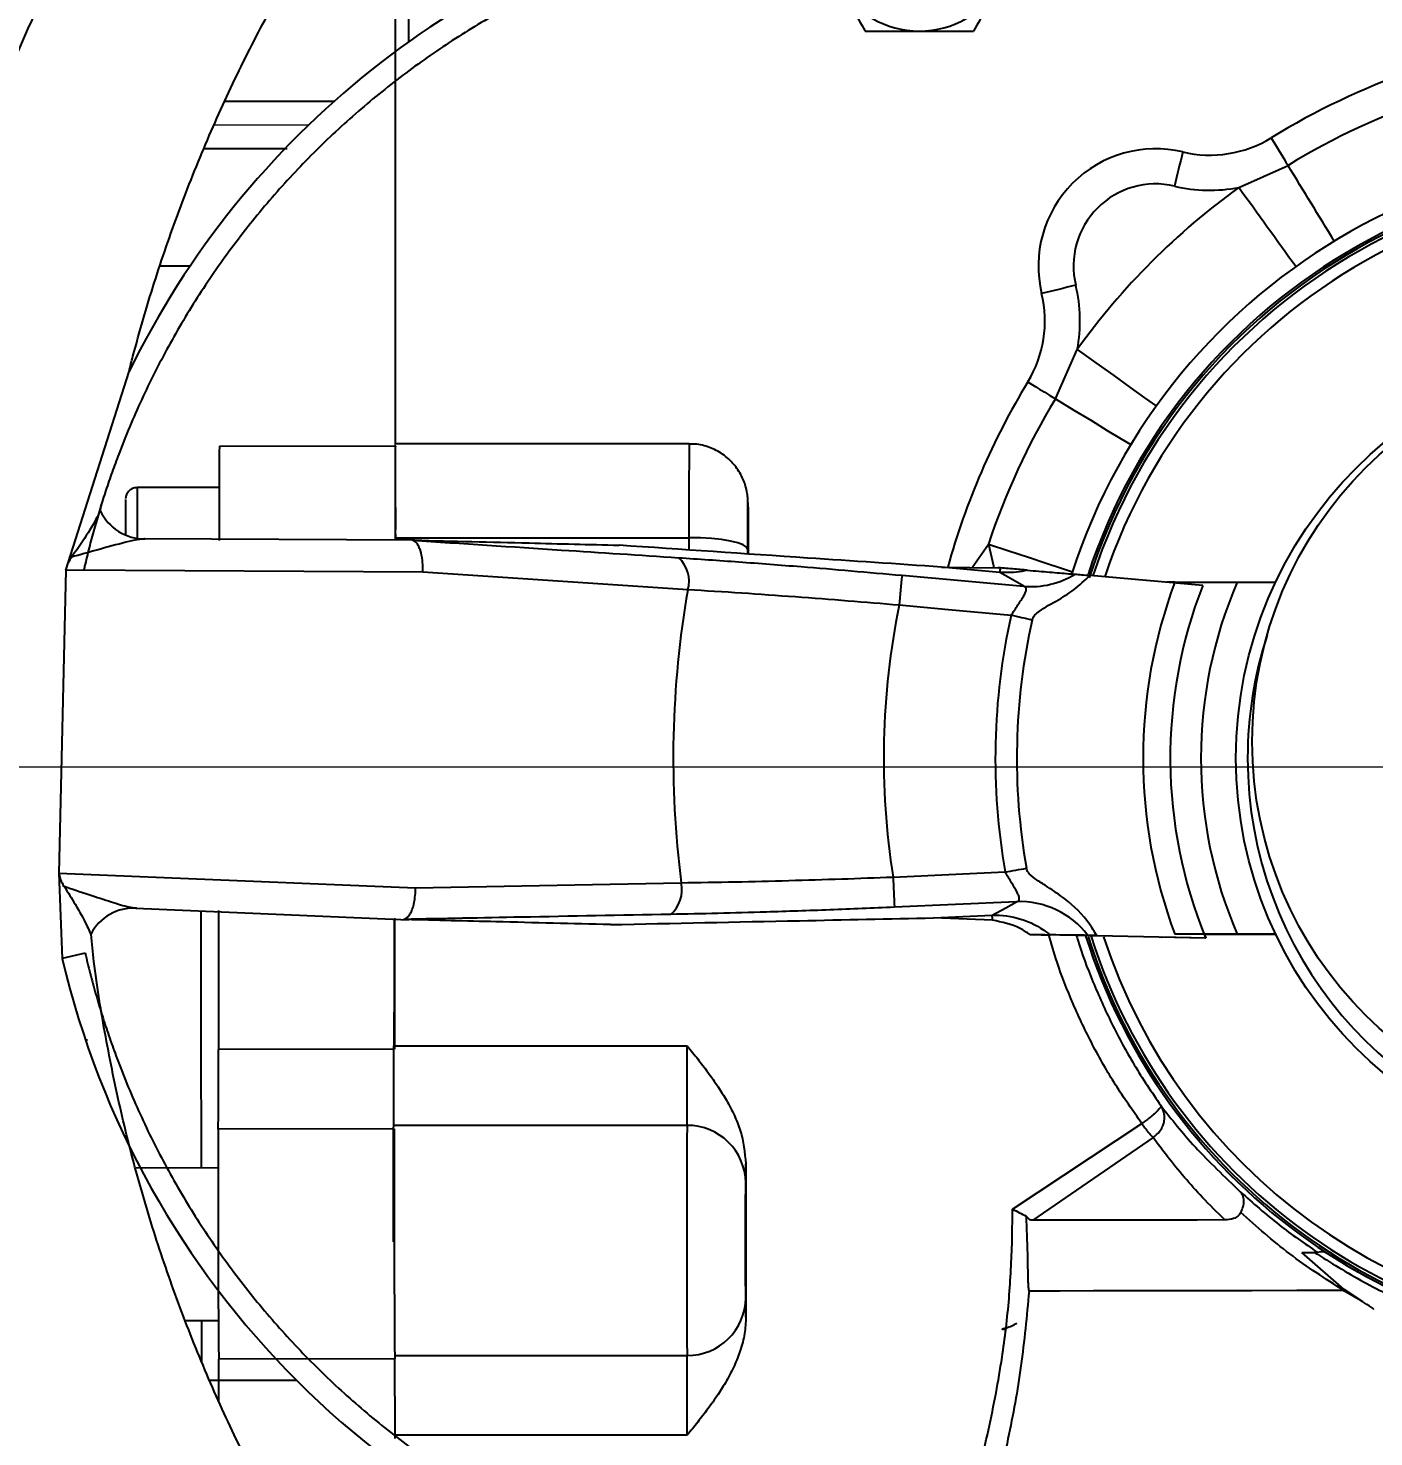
# Model space of a CAD drawing. Header units: millimetres. Extents: x 2104 to 4053, y 855 to 2233.
# Drawn here: x 2808.3 to 2923, y 1172.6 to 1292.7 of the extents above; entities that cross this region are included whole.
import ezdxf

# ---------------------------------------------------------------- set-up
doc = ezdxf.new("R2010")
doc.units = ezdxf.units.MM
doc.layers.add('标注', color=3, linetype='Continuous', lineweight=13)
doc.styles.add('SLDTEXTSTYLE1', font='txt.shx', dxfattribs={"width": 0.7, "bigfont": 'gbcbig.shx'})
doc.styles.get("Standard").update_dxf_attribs({"font": 'arial.ttf'})
doc.dimstyles.new('AM_ISO', dxfattribs={"dimtxt": 3.5, "dimasz": 3.5, "dimexe": 1, "dimexo": 1, "dimgap": 1.5, "dimtad": 1, "dimdsep": 46, "dimtxsty": 'Standard', "dimcen": 0, "dimclrd": 256, "dimclre": 256, "dimclrt": 2, "dimadec": 0, "dimazin": 2, "dimtp": 0.1, "dimtm": 0.1, "dimtfac": 0.71, "dimtdec": 3, "dimtmove": 0, "dimatfit": 3, "dimfxl": 0, "dimlwd": -1, "dimlwe": -1, "dimarcsym": 0})
doc.dimstyles.new('SLDDIMSTYLE12$0', dxfattribs={"dimtxt": 12, "dimasz": 10, "dimexe": 0, "dimexo": 0.0625, "dimgap": 0.875, "dimtad": 1, "dimdec": 1, "dimlfac": 1.8, "dimrnd": 1e-09, "dimzin": 12, "dimdsep": 46, "dimtxsty": 'SLDTEXTSTYLE1', "dimcen": 0.09, "dimdle": 8.16, "dimclrd": 3, "dimclre": 3, "dimadec": 0, "dimazin": 3, "dimtfac": 1, "dimtdec": 1, "dimtofl": 0, "dimtmove": 0, "dimatfit": 3, "dimfxl": 0, "dimfrac": 2, "dimtolj": 1, "dimlwd": 5, "dimlwe": 5, "dimarcsym": 0})

# ---------------------------------------------------------------- blocks, each defined once
blk = doc.blocks.new('*D70')
at = {"layer": 'Defpoints', "color": 0, "transparency": 16777216}
for p in [(2839.57, 1392.32), (2839.57, 1256.61), (2945.6, 1231.9)]:
    blk.add_point(p, dxfattribs=at)
at = {"layer": '标注', "color": 3, "linetype": 'Continuous', "lineweight": 5, "transparency": 16777216}
for p, q in [((2839.57, 1256.67), (2839.57, 1392.32)), ((2935.6, 1392.32), (2849.57, 1392.32))]:
    blk.add_line(p, q, dxfattribs=at)
at = {"layer": '标注', "color": 3, "lineweight": 5, "transparency": 16777216}
blk.add_line((2945.6, 1231.96), (2945.6, 1392.32), dxfattribs=at)
at = {"layer": '标注', "color": 3, "transparency": 16777216}
for points in [[(2849.57, 1393.98), (2849.57, 1390.65), (2839.57, 1392.32)], [(2935.6, 1393.98), (2935.6, 1390.65), (2945.6, 1392.32)]]:
    blk.add_solid(points, dxfattribs=at)
at = {"layer": '标注', "color": 0, "transparency": 16777216, "insert": (2892.58, 1398.19), "char_height": 10, "attachment_point": 5, "style": 'SLDTEXTSTYLE1'}
blk.add_mtext('\\A1;106', dxfattribs=at)
blk = doc.blocks.new('*D71')
at = {"layer": 'Defpoints', "color": 0, "transparency": 16777216}
for p in [(2701.64, 1361.13), (2839.62, 1257.27), (2701.64, 1211.25)]:
    blk.add_point(p, dxfattribs=at)
at = {"layer": '标注', "color": 3, "linetype": 'Continuous', "lineweight": 5, "transparency": 16777216}
for p, q in [((2701.64, 1211.31), (2701.64, 1361.13)), ((2829.62, 1361.13), (2711.64, 1361.13))]:
    blk.add_line(p, q, dxfattribs=at)
at = {"layer": '标注', "color": 3, "lineweight": 5, "transparency": 16777216}
blk.add_line((2839.62, 1257.33), (2839.62, 1361.13), dxfattribs=at)
at = {"layer": '标注', "color": 3, "transparency": 16777216}
for points in [[(2711.64, 1362.8), (2711.64, 1359.47), (2701.64, 1361.13)], [(2829.62, 1362.8), (2829.62, 1359.47), (2839.62, 1361.13)]]:
    blk.add_solid(points, dxfattribs=at)
at = {"layer": '标注', "color": 0, "transparency": 16777216, "insert": (2770.63, 1367.01), "char_height": 10, "attachment_point": 5, "style": 'SLDTEXTSTYLE1'}
blk.add_mtext('\\A1;138', dxfattribs=at)
blk = doc.blocks.new('*D54')
at = {"layer": 'Defpoints', "color": 0, "transparency": 16777216}
for p in [(2945.26, 1229.7), (2795.99, 990.36), (2946.01, 990.36)]:
    blk.add_point(p, dxfattribs=at)
at = {"layer": '标注', "linetype": 'ByBlock', "transparency": 16777216}
for p, q in [((2944.26, 1229.7), (2794.99, 1229.7)), ((2795.99, 1226.2), (2795.99, 993.86)), ((2945.01, 990.36), (2794.99, 990.36))]:
    blk.add_line(p, q, dxfattribs=at)
at = {"layer": '标注', "transparency": 16777216}
for points in [[(2795.41, 1226.2), (2796.58, 1226.2), (2795.99, 1229.7)], [(2795.41, 993.86), (2796.58, 993.86), (2795.99, 990.36)]]:
    blk.add_solid(points, dxfattribs=at)
at = {"layer": '标注', "color": 2, "transparency": 16777216, "insert": (2785.35, 1096.81), "char_height": 8, "attachment_point": 5, "rotation": 90}
blk.add_mtext('\\A1;{\\fSimSun|b0|i0|c134|p2;\\H2.28571x;245}', dxfattribs=at)

msp = doc.modelspace()

# ---------------------------------------------------------------- linework, layer by layer
at = {"color": 7, "linetype": 'Continuous', "lineweight": 25}
for p, q in [((2840.734, 1291.539), (2840.734, 1296.945)), ((2884.236, 1292.445), (2884.497, 1292.449)), ((2884.236, 1292.445), (2884.641, 1292.445)), ((2834.346, 1286.445), (2825.018, 1286.445)), ((2911.45, 1279.119), (2915.654, 1280.995)), ((2819.507, 1272.445), (2822.099, 1272.445)), ((2895.833, 1261.106), (2897.694, 1265.316)), ((2839.578, 1257.082), (2824.578, 1257.056)), ((2864.624, 1257.266), (2839.624, 1257.266)), ((2824.56, 1253.556), (2817.584, 1253.544)), ((2839.596, 1251.082), (2839.58, 1251.082)), ((2841.144, 1249.062), (2818.159, 1249.165)), ((2839.594, 1249.271), (2864.593, 1249.271)), ((2864.593, 1249.271), (2864.592, 1248.173)), ((2888.744, 1246.739), (2890.121, 1248.717)), ((2869.608, 1247.885), (2869.609, 1248.268)), ((2869.64, 1248.25), (2869.64, 1247.883)), ((2841.909, 1246.338), (2811.499, 1246.508)), ((2864.505, 1244.833), (2841.909, 1246.338)), ((2891.104, 1246.316), (2886.132, 1246.767)), ((2886.132, 1246.767), (2890.94, 1246.715)), ((2891.145, 1246.696), (2890.94, 1246.715)), ((2882.755, 1246.067), (2893.126, 1245.126)), ((2908.38, 1245.195), (2898.8, 1246.049)), ((2906.003, 1245.477), (2911.318, 1245.477)), ((2810.912, 1220.68), (2841.297, 1219.421)), ((2841.297, 1219.421), (2863.937, 1219.862)), ((2817.454, 1217.702), (2840.711, 1216.712)), ((2892.516, 1218.247), (2882.112, 1217.778)), ((2885.451, 1216.863), (2890.44, 1217.088)), ((2890.465, 1216.671), (2885.451, 1216.863)), ((2900.078, 1215.304), (2893.65, 1215.454)), ((2899.35, 1215.366), (2908.62, 1215.155)), ((2908.651, 1215.137), (2904.856, 1215.223)), ((2904.856, 1215.223), (2904.895, 1215.199)), ((2911.318, 1215.477), (2906.003, 1215.477)), ((2908.522, 1215.458), (2908.651, 1215.137)), ((2914.664, 1215.444), (2908.531, 1215.438)), ((2908.62, 1215.155), (2908.651, 1215.137)), ((2813.142, 1213.872), (2811.194, 1213.418)), ((2839.501, 1205.668), (2824.501, 1205.642)), ((2839.459, 1205.95), (2864.459, 1205.95)), ((2904.867, 1200.789), (2904.819, 1200.862)), ((2904.819, 1200.862), (2904.825, 1200.834)), ((2839.489, 1198.883), (2824.489, 1198.857)), ((2864.435, 1199.179), (2839.435, 1199.179)), ((2892.162, 1192.045), (2903.192, 1199.341)), ((2904.15, 1198.156), (2893.914, 1191.09)), ((2869.452, 1195.901), (2869.451, 1189.369)), ((2824.477, 1195.556), (2817.501, 1195.544)), ((2892.148, 1189.369), (2892.162, 1192.045)), ((2869.451, 1189.369), (2869.452, 1182.836)), ((2920.433, 1185.189), (2916.822, 1188.357)), ((2918.716, 1188.414), (2917.902, 1188.36)), ((2920.589, 1187.371), (2918.716, 1188.414)), ((2918.79, 1188.414), (2918.716, 1188.414)), ((2920.552, 1187.313), (2920.557, 1187.31)), ((2922.036, 1184.132), (2920.36, 1185.099)), ((2920.433, 1185.189), (2920.397, 1185.113)), ((2922.036, 1184.132), (2920.433, 1185.189)), ((2821.672, 1182.551), (2824.5, 1182.556)), ((2823.079, 1179.082), (2823.072, 1182.554)), ((2839.523, 1179.281), (2824.523, 1179.256)), ((2839.522, 1179.578), (2864.435, 1179.578)), ((2831.17, 1177.445), (2823.735, 1177.445)), ((2864.459, 1172.779), (2839.558, 1172.779))]:
    msp.add_line(p, q, dxfattribs=at)
at = {"color": 144, "linetype": 'Continuous', "lineweight": 18}
msp.add_line((2824.118, 1284.445), (2832.188, 1284.445), dxfattribs=at)
at = {"linetype": 'ByBlock'}
for p, q in [((2811.499, 1246.508), (2816.883, 1263.438)), ((2811.499, 1246.508), (2810.912, 1220.68)), ((2810.912, 1220.68), (2811.194, 1213.418))]:
    msp.add_line(p, q, dxfattribs=at)
at = {"color": 7, "linetype": 'Continuous', "lineweight": 25, "flags": 128}
for points in [[(2897.694, 1265.316), (2899.279, 1264.18), (2900.802, 1263.088), (2902.204, 1262.082), (2903.432, 1261.202), (2904.431, 1260.485)], [(2893.476, 1262.539), (2893.519, 1262.513), (2893.649, 1262.434), (2893.863, 1262.304), (2894.152, 1262.128), (2894.507, 1261.912), (2894.915, 1261.664), (2895.362, 1261.392), (2895.833, 1261.106)], [(2895.833, 1261.106), (2897.402, 1260.152), (2898.892, 1259.245), (2900.252, 1258.418), (2901.435, 1257.699), (2902.257, 1257.199)], [(2839.603, 1254.543), (2839.598, 1255.406), (2839.591, 1256.325), (2839.584, 1256.891), (2839.578, 1257.082), (2839.572, 1256.891), (2839.567, 1256.325), (2839.563, 1255.406), (2839.561, 1254.168), (2839.559, 1252.66), (2839.559, 1250.938), (2839.561, 1249.069)], [(2839.596, 1251.136), (2839.591, 1251.64), (2839.587, 1251.832)], [(2869.609, 1248.268), (2869.51, 1248.464), (2869.222, 1248.652), (2868.758, 1248.826), (2868.133, 1248.978), (2867.374, 1249.102), (2866.508, 1249.195), (2865.569, 1249.252), (2864.593, 1249.271)], [(2890.121, 1248.717), (2890.538, 1246.871), (2890.58, 1246.682)], [(2890.121, 1248.717), (2891.866, 1248.144), (2893.523, 1247.599), (2895.036, 1247.103), (2896.352, 1246.672), (2897.273, 1246.37)], [(2893.126, 1245.126), (2891.994, 1245.792), (2891.104, 1246.316)], [(2892.05, 1242.648), (2886.71, 1243.133), (2882.515, 1243.514)], [(2893.84, 1242.249), (2893.62, 1242.298), (2893.399, 1242.348), (2893.176, 1242.397), (2892.952, 1242.447), (2892.728, 1242.497), (2892.502, 1242.547), (2892.276, 1242.598), (2892.05, 1242.648)], [(2881.988, 1220.348), (2887.345, 1220.59), (2891.553, 1220.78)], [(2823.049, 1195.554), (2823.045, 1199.373), (2823.041, 1203.397), (2823.039, 1207.317), (2823.038, 1211.106), (2823.038, 1214.735), (2823.039, 1217.484)], [(2824.498, 1217.494), (2824.498, 1213.769), (2824.499, 1209.772), (2824.501, 1205.642)], [(2890.44, 1217.088), (2891.602, 1217.737), (2892.516, 1218.247)], [(2839.498, 1216.851), (2839.498, 1213.795), (2839.499, 1209.797), (2839.501, 1205.668)], [(2910.268, 1191.12), (2907.921, 1191.117), (2905.651, 1191.114), (2903.464, 1191.11), (2901.364, 1191.107), (2899.355, 1191.103), (2897.441, 1191.099), (2895.626, 1191.094), (2893.914, 1191.09)], [(2920.36, 1185.099), (2916.398, 1185.095), (2912.578, 1185.091), (2908.918, 1185.086), (2905.435, 1185.081), (2902.144, 1185.076), (2899.063, 1185.07), (2896.204, 1185.064), (2893.583, 1185.057)]]:
    msp.add_lwpolyline(points, dxfattribs=at)
at = {"color": 7, "linetype": 'Continuous', "lineweight": 25}
for centre, radius in [((2946.167, 1230.486), 34.954), ((2945.596, 1231.898), 33)]:
    msp.add_circle(centre, radius, dxfattribs=at)
for centre, radius, start, end in [((2884.236, 1230.445), 75, 103.12199, 153.90145), ((2884.236, 1300.445), 8, 210, 330), ((2946.876, 1230.063), 62.5, 97.17184, 121.5038), ((2946.866, 1230.069), 59.731, 108.389, 121.50379), ((2904.377, 1272.416), 10, 76.66179, 193.53504), ((2908.991, 1291.877), 10, 256.6616, 301.50384), ((3248.116, 1485.53), 390.341, 211.19524, 211.60029), ((2946.583, 1230.238), 51.882, 77.08715, 162.07507), ((3114.033, 1230.675), 213.642, 166.05894, 166.86262), ((2946.282, 1230.417), 50.2, 77.22199, 161.74758), ((2946.282, 1230.417), 50.02, 77.24621, 162.01837), ((2946.267, 1230.426), 49.763, 77.30576, 161.72655), ((55.124, -472.662), 3355.286, 31.381476, 31.510518), ((2904.367, 1272.422), 7, 76.6618, 193.53503), ((2946.867, 1230.068), 60.5, 125.8304, 144.36643), ((2946.262, 1230.429), 48.766, 77.69329, 161.45512), ((2908.981, 1291.882), 13, 256.66156, 280.94948), ((-333.916, -1065.381), 4003.634, 35.725904, 35.844904), ((2964.645, 988.908), 289.748, 103.38683, 103.97851), ((2884.923, 1267.741), 13, 349.24724, 13.535), ((2884.932, 1267.736), 10, 328.69299, 13.53497), ((2946.876, 1230.063), 62.5, 148.69302, 164.50229), ((2946.867, 1230.068), 59.731, 148.69302, 161.80776), ((2946.163, 1230.488), 33.954, 180.00028, 61.82983), ((3506.304, 1251.6), 681.748, 179.541407, 180.21484), ((3360.057, 1251.358), 495.468, 179.31687, 180.24137), ((3159.888, 1250.439), 342.319, 179.48022, 180.20538), ((3055.222, 1250.271), 238.648, 179.45574, 180.18586), ((2818.206, 1253.318), 4.155, 204.77841, 270.46524), ((3016.061, 1249.895), 176.485, 179.37109, 180.2593), ((2861.883, 1245.557), 2.72, 344.5637, 47.64383), ((2876.615, 1248.059), 14.594, 353.14102, 354.64213), ((3103.221, 1224.032), 221.564, 174.29233, 174.95549), ((2893.725, 1252.413), 7.312, 265.29902, 301.19677), ((2946.183, 1230.477), 42.888, 159.52799, 200.47167), ((2946.183, 1230.477), 40.567, 158.72661, 202.19027), ((2946.182, 1230.477), 37.954, 156.72068, 203.27899), ((2946.627, 1230.475), 83.368, 170.08306, 187.31384), ((2946.639, 1230.468), 65.438, 168.50018, 188.89685), ((2946.639, 1230.468), 55.931, 167.4219, 189.97524), ((2946.638, 1230.469), 54.097, 167.4219, 189.97524), ((2946.164, 1230.488), 33.954, 162.04289, 179.99982), ((2375.582, 4154.363), 2978.613, 279.975402, 280.010673), ((2861.265, 1219.259), 2.74, 309.96674, 12.71412), ((3124.025, 1230.722), 242.259, 182.45437, 183.06295), ((2817.303, 1213.552), 4.154, 86.93105, 152.63732), ((2892.772, 1210.905), 7.347, 37.49528, 92.00424), ((2872.327, 1215.804), 18.158, 2.73646, 4.05578), ((2946.282, 1230.417), 50.199, 197.48533, 270.00018), ((2946.282, 1230.417), 50.02, 197.61353, 270.00018), ((2946.266, 1230.426), 49.762, 197.72653, 270.00018), ((2946.261, 1230.429), 48.765, 198.13174, 270.00018), ((2884.236, 1230.445), 75, 193.12199, 256.87801), ((2018.644, 1203.683), 805.86, 359.656869, 0.13928), ((2064.969, 1205.372), 799.491, 359.556166, 0.041404), ((4421.559, 1191.802), 1597.086, 179.746893, 180.450094), ((4436.559, 1191.827), 1597.086, 179.746893, 180.450094), ((4459.841, 1189.374), 1595.435, 179.647867, 180.351794), ((2864.483, 1194.224), 4.955, 0.61381, 90.55402), ((2946.286, 1230.414), 50.199, 239.16639, 270.00018), ((2864.485, 1184.531), 4.954, 269.42507, 359.36347), ((2375.454, 1174.387), 449.096, 0.16305, 0.62114), ((2033.683, 1171.685), 805.876, 0.057709, 0.540114), ((2053.853, 1173.348), 810.606, 359.959742, 0.440332)]:
    msp.add_arc(centre, radius, start, end, dxfattribs=at)
for points, knots in [([(3098.139, 1227.063), (3098.158, 1228.314), (3098.212, 1231.872), (3098.055, 1237.736), (3097.571, 1244.642), (3096.768, 1251.517), (3095.653, 1258.35), (3094.227, 1265.124), (3092.494, 1271.826), (3090.456, 1278.442), (3088.119, 1284.958), (3085.487, 1291.36), (3082.565, 1297.636), (3079.36, 1303.772), (3075.878, 1309.755), (3072.127, 1315.574), (3068.114, 1321.214), (3063.849, 1326.666), (3059.338, 1331.918), (3054.593, 1336.958), (3049.623, 1341.777), (3044.438, 1346.364), (3039.049, 1350.709), (3033.467, 1354.804), (3027.705, 1358.64), (3021.773, 1362.208), (3015.685, 1365.503), (3009.452, 1368.516), (3003.089, 1371.242), (2996.608, 1373.674), (2990.023, 1375.809), (2983.347, 1377.64), (2976.594, 1379.165), (2969.779, 1380.38), (2962.916, 1381.283), (2956.018, 1381.872), (2949.101, 1382.145), (2942.179, 1382.103), (2935.265, 1381.744), (2928.376, 1381.071), (2921.524, 1380.083), (2914.724, 1378.785), (2907.991, 1377.177), (2901.338, 1375.263), (2894.779, 1373.048), (2888.329, 1370.536), (2881.999, 1367.733), (2875.804, 1364.643), (2869.757, 1361.274), (2863.87, 1357.632), (2858.155, 1353.726), (2852.624, 1349.563), (2847.289, 1345.151), (2842.16, 1340.501), (2837.25, 1335.622), (2832.567, 1330.524), (2828.121, 1325.217), (2823.923, 1319.713), (2819.98, 1314.023), (2816.3, 1308.159), (2812.893, 1302.134), (2809.763, 1295.959), (2806.919, 1289.648), (2804.365, 1283.213), (2802.108, 1276.669), (2800.152, 1270.028), (2798.501, 1263.306), (2797.159, 1256.514), (2796.127, 1249.669), (2795.41, 1242.784), (2795.007, 1235.873), (2794.92, 1228.951), (2795.149, 1222.032), (2795.693, 1215.131), (2796.552, 1208.262), (2797.723, 1201.439), (2799.205, 1194.677), (2800.993, 1187.989), (2803.085, 1181.39), (2805.476, 1174.894), (2808.161, 1168.513), (2811.134, 1162.261), (2814.389, 1156.152), (2817.92, 1150.198), (2821.718, 1144.41), (2825.777, 1138.803), (2830.088, 1133.386), (2834.641, 1128.172), (2839.428, 1123.17), (2844.437, 1118.393), (2849.66, 1113.849), (2855.084, 1109.548), (2860.699, 1105.499), (2866.493, 1101.711), (2872.454, 1098.191), (2878.569, 1094.946), (2884.826, 1091.984), (2891.212, 1089.311), (2897.712, 1086.932), (2904.315, 1084.852), (2911.006, 1083.075), (2917.771, 1081.606), (2924.596, 1080.447), (2931.466, 1079.601), (2938.368, 1079.068), (2945.287, 1078.852), (2952.209, 1078.951), (2959.119, 1079.367), (2966.003, 1080.097), (2972.847, 1081.14), (2979.635, 1082.495), (2986.355, 1084.158), (2992.992, 1086.126), (2999.532, 1088.395), (3005.962, 1090.96), (3012.268, 1093.815), (3018.438, 1096.956), (3024.457, 1100.374), (3030.314, 1104.064), (3035.997, 1108.018), (3041.494, 1112.226), (3046.792, 1116.681), (3051.882, 1121.373), (3056.753, 1126.292), (3061.394, 1131.429), (3065.795, 1136.772), (3069.948, 1142.31), (3073.845, 1148.032), (3077.476, 1153.926), (3080.834, 1159.98), (3083.912, 1166.18), (3086.705, 1172.515), (3089.205, 1178.97), (3091.409, 1185.532), (3093.31, 1192.189), (3094.906, 1198.925), (3096.192, 1205.727), (3097.168, 1212.58), (3097.816, 1219.351), (3098.067, 1224.185), (3098.13, 1226.717), (3098.139, 1227.063)], [0, 0, 0, 0, 0.00394, 0.0112049, 0.0184702, 0.0257355, 0.0330008, 0.0402662, 0.0475315, 0.0547968, 0.0620622, 0.0693275, 0.0765928, 0.0838581, 0.0911235, 0.0983888, 0.1056541, 0.1129194, 0.1201848, 0.1274501, 0.1347154, 0.1419807, 0.1492461, 0.1565114, 0.1637767, 0.171042, 0.1783074, 0.1855727, 0.192838, 0.2001033, 0.2073687, 0.214634, 0.2218993, 0.2291646, 0.2364299, 0.2436953, 0.2509606, 0.2582259, 0.2654913, 0.2727566, 0.2800219, 0.2872872, 0.2945526, 0.3018179, 0.3090832, 0.3163485, 0.3236139, 0.3308792, 0.3381445, 0.3454098, 0.3526752, 0.3599405, 0.3672058, 0.3744712, 0.3817365, 0.3890018, 0.3962671, 0.4035325, 0.4107978, 0.4180631, 0.4253284, 0.4325938, 0.4398591, 0.4471244, 0.4543898, 0.4616551, 0.4689204, 0.4761857, 0.4834511, 0.4907164, 0.4979817, 0.5052471, 0.5125124, 0.5197777, 0.527043, 0.5343084, 0.5415737, 0.548839, 0.5561043, 0.5633697, 0.570635, 0.5779003, 0.5851657, 0.592431, 0.5996963, 0.6069616, 0.614227, 0.6214923, 0.6287576, 0.6360229, 0.6432883, 0.6505536, 0.6578189, 0.6650842, 0.6723496, 0.6796149, 0.6868802, 0.6941455, 0.7014109, 0.7086762, 0.7159415, 0.7232068, 0.7304721, 0.7377375, 0.7450028, 0.7522681, 0.7595334, 0.7667988, 0.7740641, 0.7813294, 0.7885948, 0.7958601, 0.8031254, 0.8103907, 0.8176561, 0.8249214, 0.8321867, 0.839452, 0.8467174, 0.8539827, 0.861248, 0.8685133, 0.8757787, 0.883044, 0.8903093, 0.8975747, 0.90484, 0.9121053, 0.9193706, 0.926636, 0.9339013, 0.9411666, 0.948432, 0.9556973, 0.9629626, 0.9702279, 0.9774933, 0.9847586, 0.9920239, 0.9989071, 1, 1, 1, 1]), ([(2816.883, 1263.438), (2816.992, 1263.871), (2817.643, 1266.402), (2818.983, 1270.993), (2821.099, 1277.143), (2823.513, 1283.183), (2826.216, 1289.098), (2829.204, 1294.875), (2832.469, 1300.499), (2836.004, 1305.959), (2839.799, 1311.241), (2843.847, 1316.332), (2848.137, 1321.22), (2852.659, 1325.894), (2857.403, 1330.343), (2862.358, 1334.556), (2867.511, 1338.524), (2872.851, 1342.237), (2878.365, 1345.686), (2884.04, 1348.863), (2889.863, 1351.76), (2895.819, 1354.372), (2901.896, 1356.691), (2908.077, 1358.712), (2914.35, 1360.43), (2920.699, 1361.842), (2927.109, 1362.944), (2933.564, 1363.733), (2940.051, 1364.207), (2946.553, 1364.366), (2953.055, 1364.209), (2959.541, 1363.736), (2965.997, 1362.949), (2972.407, 1361.85), (2978.756, 1360.439), (2985.031, 1358.726), (2991.207, 1356.693), (2996.208, 1354.833), (2999.098, 1353.544), (3000.008, 1353.138)], [0.04965127, 0.04965127, 0.04965127, 0.04965127, 0.05513934, 0.08178517, 0.108431, 0.13507683, 0.16172266, 0.18836849, 0.21501432, 0.24166015, 0.26830598, 0.29495181, 0.32159764, 0.34824347, 0.3748893, 0.40153513, 0.42818097, 0.4548268, 0.48147263, 0.50811846, 0.5347643, 0.56141013, 0.58805597, 0.6147018, 0.64134764, 0.66799348, 0.69463932, 0.72128516, 0.747931, 0.77457684, 0.80122268, 0.82786853, 0.85451437, 0.88116022, 0.90780606, 0.93445191, 0.96109776, 0.9877436, 1, 1, 1, 1]), ([(2867.663, 1301.539), (2867.374, 1301.47), (2866.795, 1301.333), (2865.93, 1301.114), (2865.068, 1300.885), (2864.21, 1300.646), (2863.354, 1300.396), (2862.502, 1300.136), (2861.653, 1299.866), (2860.807, 1299.585), (2859.964, 1299.293), (2859.125, 1298.992), (2856.991, 1298.195), (2853.611, 1296.774), (2849.07, 1294.484), (2844.67, 1291.865), (2840.424, 1288.912), (2836.384, 1285.656), (2832.574, 1282.107), (2829.025, 1278.297), (2825.769, 1274.257), (2822.816, 1270.011), (2820.197, 1265.611), (2817.906, 1261.07), (2816.39, 1257.462), (2815.433, 1254.859), (2814.904, 1253.312), (2814.409, 1251.755), (2813.95, 1250.186), (2813.524, 1248.608), (2813.269, 1247.548), (2813.142, 1247.018)], [0, 0, 0, 0, 0.0109905, 0.0219738, 0.0329514, 0.0439251, 0.0548963, 0.0658669, 0.0768384, 0.0878125, 0.0987907, 0.1097749, 0.1207665, 0.1829209, 0.2450819, 0.3084864, 0.3718973, 0.435946, 0.5000009, 0.5640495, 0.6281044, 0.6915089, 0.7549199, 0.8170743, 0.8792353, 0.8993787, 0.9195022, 0.939616, 0.9597302, 0.9798548, 1, 1, 1, 1]), ([(2877.308, 1296.445), (2877.696, 1295.772), (2878.083, 1295.102), (2878.852, 1293.769), (2879.236, 1293.106), (2879.617, 1292.445)], [0, 0, 0, 0, 0.5, 0.5, 1, 1, 1, 1]), ([(2891.164, 1296.445), (2890.776, 1295.772), (2890.389, 1295.102), (2889.62, 1293.769), (2889.237, 1293.106), (2888.855, 1292.445)], [0, 0, 0, 0, 0.5, 0.5, 1, 1, 1, 1]), ([(2879.617, 1292.445), (2880.381, 1292.445), (2881.147, 1292.445), (2882.686, 1292.445), (2883.459, 1292.445), (2888.855, 1292.445)], [0, 0, 0, 0, 0.5, 0.5, 1, 1, 1, 1]), ([(2869.64, 1248.309), (2869.64, 1248.392), (2869.639, 1248.642), (2869.639, 1249.133), (2869.638, 1249.773), (2869.637, 1250.437), (2869.635, 1251.013), (2869.633, 1251.485), (2869.631, 1251.842), (2869.629, 1252.089), (2869.627, 1252.258), (2869.625, 1252.358), (2869.619, 1252.506), (2869.61, 1252.649), (2869.595, 1252.824), (2869.55, 1253.162), (2869.408, 1253.802), (2869.033, 1254.72), (2868.329, 1255.7), (2867.358, 1256.519), (2866.213, 1257.048), (2865.266, 1257.288), (2864.732, 1257.244), (2864.617, 1257.234)], [0, 0, 0, 0, 0.0175493, 0.0528076, 0.109718, 0.1654148, 0.2216424, 0.2759631, 0.3270339, 0.3734749, 0.4140768, 0.4489289, 0.46429, 0.4741076, 0.484813, 0.5033373, 0.546741, 0.6228746, 0.7106244, 0.7989533, 0.8873068, 0.9756623, 1, 1, 1, 1]), ([(2817.583, 1253.53), (2817.499, 1253.53), (2817.309, 1253.528), (2817.053, 1253.405), (2816.848, 1253.234), (2816.717, 1253.053), (2816.642, 1252.889), (2816.607, 1252.758), (2816.594, 1252.675), (2816.589, 1252.632), (2816.588, 1252.617), (2816.587, 1252.608)], [0, 0, 0, 0, 0.1569726, 0.35735, 0.5213956, 0.6601677, 0.7752942, 0.8642669, 0.9186317, 0.9555266, 1, 1, 1, 1]), ([(2869.609, 1248.268), (2869.609, 1248.8), (2869.61, 1249.897), (2869.614, 1251.223), (2869.619, 1252.078), (2869.624, 1252.358), (2869.63, 1252.072), (2869.634, 1251.21), (2869.638, 1249.88), (2869.639, 1248.782), (2869.64, 1248.25)], [0, 0, 0, 0, 0.1212571, 0.25, 0.3787429, 0.5, 0.6212571, 0.75, 0.8787429, 1, 1, 1, 1]), ([(2814.434, 1251.576), (2814.421, 1251.547), (2814.385, 1251.469), (2813.943, 1250.575), (2813.123, 1249.215), (2812.3, 1248.054), (2811.983, 1247.606)], [0, 0, 0, 0, 0.11736166, 0.31035208, 0.73407588, 1, 1, 1, 1]), ([(2814.444, 1251.576), (2814.465, 1251.725), (2814.487, 1251.889), (2814.51, 1252.054), (2814.513, 1252.07)], [0, 0, 0, 0, 0.0018476746, 0.0020472298, 0.0020472298, 0.0020472298, 0.0020472298]), ([(2818.24, 1249.163), (2818.034, 1249.149), (2817.587, 1249.117), (2816.215, 1248.786), (2814.337, 1248.274), (2812.703, 1247.81), (2811.975, 1247.604)], [0, 0, 0, 0, 0.1439199, 0.3134063, 0.6940338, 1, 1, 1, 1]), ([(2841.233, 1249.06), (2841.169, 1249.062), (2841.083, 1249.064), (2841.038, 1249.059), (2841.038, 1249.056), (2841.047, 1249.053), (2841.051, 1249.052)], [0, 0, 0, 0, 0.61962747, 0.82941185, 0.91750655, 1, 1, 1, 1]), ([(2841.909, 1246.338), (2841.911, 1246.372), (2841.916, 1246.471), (2841.923, 1246.802), (2841.893, 1247.421), (2841.762, 1248.076), (2841.579, 1248.537), (2841.365, 1248.897), (2841.175, 1248.991), (2841.051, 1249.052)], [0, 0, 0, 0, 0.0260683, 0.075332, 0.2510276, 0.500322, 0.6321635, 0.7609991, 1, 1, 1, 1]), ([(2841.051, 1249.052), (2845.281, 1248.774), (2852.835, 1248.278), (2860.391, 1247.784), (2863.715, 1247.566)], [0, 0, 0, 0, 0.56, 1, 1, 1, 1]), ([(2841.233, 1249.06), (2844.479, 1248.98), (2850.276, 1248.836), (2856.086, 1248.692), (2858.642, 1248.629)], [0, 0, 0, 0, 0.55999804, 1, 1, 1, 1]), ([(2886.132, 1246.767), (2882.324, 1247.024), (2873.155, 1247.642), (2863.997, 1248.265), (2858.642, 1248.629)], [0, 0, 0, 0, 0.4153517, 1, 1, 1, 1]), ([(2811.97, 1247.588), (2811.873, 1247.444), (2811.703, 1247.189), (2811.547, 1246.802), (2811.511, 1246.58), (2811.499, 1246.508)], [0, 0, 0, 0, 0.4689434, 0.8283699, 1, 1, 1, 1]), ([(2863.715, 1247.566), (2865.416, 1247.451), (2868.807, 1247.222), (2873.771, 1246.839), (2878.429, 1246.454), (2881.31, 1246.196), (2882.755, 1246.067)], [0, 0, 0, 0, 0.2800318, 0.5584059, 0.7786039, 1, 1, 1, 1]), ([(2813.142, 1247.018), (2813.113, 1246.894), (2813.071, 1246.721), (2813.026, 1246.549), (2813.013, 1246.499)], [0, 0, 0, 0, 0.035534795, 0.049914745, 0.049914745, 0.049914745, 0.049914745]), ([(2893.428, 1246.496), (2893.272, 1246.461), (2892.511, 1246.293), (2891.72, 1246.265), (2891.104, 1246.316), (2891.104, 1246.316)], [0, 0, 0, 0, 0.205396, 0.9999773, 1, 1, 1, 1]), ([(2893.428, 1246.496), (2893.326, 1246.504), (2893.123, 1246.522), (2892.533, 1246.573), (2891.852, 1246.633), (2891.368, 1246.677), (2891.145, 1246.696)], [0, 0, 0, 0, 0.2579529, 0.5155625, 0.7761847, 1, 1, 1, 1]), ([(2893.428, 1246.496), (2894.084, 1246.441), (2895.398, 1246.331), (2896.641, 1246.229), (2897.328, 1246.173), (2897.513, 1246.158)], [0, 0, 0, 0, 0.4220704, 0.8450691, 1, 1, 1, 1]), ([(2892.05, 1242.648), (2892.246, 1242.953), (2892.631, 1243.554), (2893.08, 1244.209), (2893.301, 1244.63), (2893.369, 1244.878), (2893.321, 1245.056), (2893.192, 1245.102), (2893.126, 1245.126)], [0, 0, 0, 0, 0.2616178, 0.5161546, 0.6376198, 0.7555299, 0.8740541, 1, 1, 1, 1]), ([(2893.84, 1242.249), (2893.872, 1242.341), (2893.955, 1242.57), (2894.615, 1243.193), (2895.867, 1243.815), (2897.448, 1244.813), (2898.349, 1245.637), (2898.8, 1246.049)], [0, 0, 0, 0, 0.0455975, 0.1148628, 0.420114, 0.7104691, 1, 1, 1, 1]), ([(2897.513, 1246.158), (2897.68, 1246.144), (2898.018, 1246.116), (2898.537, 1246.071), (2898.8, 1246.049)], [0, 0, 0, 0, 0.49451285, 1, 1, 1, 1]), ([(2906.003, 1245.477), (2905.981, 1245.476), (2905.752, 1245.473), (2905.524, 1245.47), (2905.318, 1245.468)], [0, 0, 0, 0, 0.0949865, 1, 1, 1, 1]), ([(2911.318, 1245.477), (2911.715, 1245.477), (2912.508, 1245.477), (2913.552, 1245.478), (2914.289, 1245.48), (2914.578, 1245.481), (2914.596, 1245.482), (2914.601, 1245.482)], [0, 0, 0, 0, 0.2409734, 0.4822257, 0.713676, 0.9238009, 1, 1, 1, 1]), ([(2882.515, 1243.514), (2881.061, 1243.635), (2878.095, 1243.882), (2873.599, 1244.225), (2869.005, 1244.551), (2866.023, 1244.738), (2864.505, 1244.833)], [0, 0, 0, 0, 0.2354218, 0.4805713, 0.7354356, 1, 1, 1, 1]), ([(2899.35, 1215.366), (2899.151, 1215.697), (2898.437, 1216.89), (2896.985, 1218.29), (2895.368, 1219.379), (2894.321, 1220.032), (2893.707, 1220.481), (2893.422, 1220.861), (2893.377, 1221.033), (2893.359, 1221.098)], [0, 0, 0, 0, 0.13772, 0.4960856, 0.7059806, 0.8342591, 0.9369967, 0.9760494, 1, 1, 1, 1]), ([(2810.912, 1220.68), (2810.935, 1220.533), (2810.992, 1220.175), (2811.187, 1219.806), (2811.324, 1219.593), (2811.363, 1219.533)], [0, 0, 0, 0, 0.3341922, 0.8094529, 1, 1, 1, 1]), ([(2863.937, 1219.862), (2865.459, 1219.886), (2868.445, 1219.932), (2873.05, 1220.046), (2877.557, 1220.182), (2880.531, 1220.293), (2881.988, 1220.348)], [0, 0, 0, 0, 0.2645653, 0.51943, 0.7645791, 1, 1, 1, 1]), ([(2892.516, 1218.247), (2892.582, 1218.268), (2892.713, 1218.31), (2892.77, 1218.486), (2892.713, 1218.738), (2892.512, 1219.171), (2892.093, 1219.847), (2891.735, 1220.466), (2891.553, 1220.78)], [0, 0, 0, 0, 0.1251651, 0.2440023, 0.362149, 0.4834229, 0.7377951, 1, 1, 1, 1]), ([(2811.233, 1219.598), (2811.988, 1219.344), (2813.424, 1218.861), (2815.318, 1218.247), (2816.742, 1217.8), (2817.319, 1217.727), (2817.525, 1217.7)], [0, 0, 0, 0, 0.3160651, 0.6017127, 0.8581739, 1, 1, 1, 1]), ([(2811.345, 1219.56), (2811.675, 1219.043), (2812.424, 1217.872), (2813.143, 1216.525), (2813.509, 1215.724), (2813.607, 1215.471), (2813.612, 1215.463), (2813.613, 1215.461)], [0, 0, 0, 0, 0.297295, 0.6739268, 0.8381962, 0.9577746, 1, 1, 1, 1]), ([(2840.317, 1216.74), (2840.443, 1216.797), (2840.637, 1216.884), (2840.868, 1217.236), (2841.072, 1217.69), (2841.232, 1218.339), (2841.29, 1218.957), (2841.298, 1219.287), (2841.298, 1219.386), (2841.297, 1219.421)], [0, 0, 0, 0, 0.2389974, 0.3678339, 0.4996781, 0.7489725, 0.9246803, 0.9739406, 1, 1, 1, 1]), ([(2882.112, 1217.778), (2880.269, 1217.698), (2876.598, 1217.539), (2871.564, 1217.368), (2867.025, 1217.24), (2864.361, 1217.186), (2863.024, 1217.159)], [0, 0, 0, 0, 0.2815396, 0.5608619, 0.7796518, 1, 1, 1, 1]), ([(2839.474, 1216.766), (2839.472, 1215.228), (2839.466, 1211.775), (2839.461, 1208.028), (2839.459, 1205.95)], [0, 0, 0, 0, 0.4455921, 1, 1, 1, 1]), ([(2840.317, 1216.74), (2840.313, 1216.739), (2840.304, 1216.737), (2840.303, 1216.734), (2840.348, 1216.727), (2840.434, 1216.724), (2840.498, 1216.723)], [0, 0, 0, 0, 0.0824935, 0.1705882, 0.3803725, 1, 1, 1, 1]), ([(2863.024, 1217.159), (2858.785, 1217.081), (2851.215, 1216.943), (2843.647, 1216.802), (2840.317, 1216.74)], [0, 0, 0, 0, 0.56, 1, 1, 1, 1]), ([(2857.908, 1216.291), (2854.655, 1216.372), (2848.846, 1216.516), (2843.049, 1216.659), (2840.498, 1216.723)], [0, 0, 0, 0, 0.5600022, 1, 1, 1, 1]), ([(2857.908, 1216.291), (2863.273, 1216.404), (2872.45, 1216.597), (2881.636, 1216.785), (2885.451, 1216.863)], [0, 0, 0, 0, 0.5846705, 1, 1, 1, 1]), ([(2890.44, 1217.088), (2890.44, 1217.088), (2891.258, 1217.119), (2892.919, 1216.899), (2894.534, 1216.087), (2895.276, 1215.496), (2895.372, 1215.42)], [0, 0, 0, 0, 0.00001, 0.4644705, 0.9305988, 1, 1, 1, 1]), ([(2893.65, 1215.454), (2893.381, 1215.633), (2892.406, 1216.279), (2891.28, 1216.506), (2890.465, 1216.671)], [0, 0, 0, 0, 0.2767932, 1, 1, 1, 1]), ([(2994.379, 1105.556), (2994.036, 1105.417), (2991.684, 1104.465), (2987.214, 1102.985), (2980.979, 1101.14), (2974.653, 1099.627), (2968.263, 1098.416), (2961.821, 1097.518), (2955.344, 1096.934), (2948.846, 1096.666), (2942.342, 1096.713), (2935.848, 1097.077), (2929.38, 1097.755), (2922.952, 1098.747), (2916.58, 1100.049), (2910.279, 1101.66), (2904.064, 1103.575), (2897.949, 1105.789), (2891.948, 1108.298), (2886.077, 1111.096), (2880.348, 1114.175), (2874.776, 1117.529), (2869.373, 1121.149), (2864.152, 1125.028), (2859.126, 1129.156), (2854.307, 1133.523), (2849.705, 1138.119), (2845.332, 1142.933), (2841.198, 1147.954), (2837.313, 1153.169), (2833.685, 1158.568), (2830.324, 1164.136), (2827.238, 1169.86), (2824.433, 1175.728), (2821.916, 1181.725), (2819.694, 1187.838), (2817.772, 1194.051), (2816.149, 1200.35), (2814.855, 1206.722), (2814.021, 1211.767), (2813.726, 1214.695), (2813.649, 1215.466)], [0, 0, 0, 0, 0.0045508, 0.0311973, 0.0578437, 0.0844902, 0.1111367, 0.1377831, 0.1644296, 0.1910761, 0.2177225, 0.244369, 0.2710155, 0.2976619, 0.3243084, 0.3509549, 0.3776013, 0.4042478, 0.4308943, 0.4575408, 0.4841872, 0.5108337, 0.5374802, 0.5641266, 0.5907731, 0.6174196, 0.6440661, 0.6707125, 0.697359, 0.7240055, 0.750652, 0.7772984, 0.8039449, 0.8305914, 0.8572378, 0.8838843, 0.9105308, 0.9371772, 0.9638237, 0.9904702, 1, 1, 1, 1]), ([(2893.65, 1215.454), (2893.69, 1215.453), (2894.147, 1215.444), (2894.908, 1215.428), (2895.22, 1215.422), (2895.372, 1215.42)], [0, 0, 0, 0, 0.0459515, 0.5348902, 1, 1, 1, 1]), ([(2903.192, 1199.341), (2902.426, 1200.431), (2900.894, 1202.61), (2898.95, 1206.044), (2897.289, 1209.555), (2896.051, 1212.707), (2895.488, 1214.648), (2895.265, 1215.416)], [0, 0, 0, 0, 0.2132089, 0.4262619, 0.6406117, 0.8576845, 1, 1, 1, 1]), ([(2898.602, 1215.377), (2897.727, 1215.388), (2896.705, 1215.401), (2895.541, 1215.417), (2895.372, 1215.42)], [0, 0, 0, 0, 0.8556334, 1, 1, 1, 1]), ([(2897.634, 1215.361), (2897.67, 1215.227), (2898.015, 1213.939), (2899.008, 1211.399), (2900.579, 1207.848), (2902.502, 1204.289), (2904.038, 1202.017), (2904.819, 1200.862)], [0, 0, 0, 0, 0.02794, 0.2681831, 0.5114743, 0.7517807, 1, 1, 1, 1]), ([(2899.35, 1215.366), (2899.129, 1215.369), (2898.85, 1215.374), (2898.645, 1215.376), (2898.602, 1215.377)], [0, 0, 0, 0, 0.7895012, 1, 1, 1, 1]), ([(2914.601, 1215.482), (2914.57, 1215.482), (2914.508, 1215.481), (2914.018, 1215.479), (2913.283, 1215.478), (2912.347, 1215.477), (2911.655, 1215.477), (2911.318, 1215.477)], [0, 0, 0, 0, 0.190511, 0.3807243, 0.5789225, 0.7952783, 1, 1, 1, 1]), ([(2813.142, 1213.872), (2813.211, 1213.582), (2813.348, 1213.003), (2813.567, 1212.139), (2813.796, 1211.277), (2814.035, 1210.418), (2814.284, 1209.563), (2814.545, 1208.71), (2814.815, 1207.861), (2815.096, 1207.015), (2815.387, 1206.173), (2815.689, 1205.333), (2816.486, 1203.199), (2817.906, 1199.819), (2820.197, 1195.278), (2822.816, 1190.878), (2825.769, 1186.633), (2829.025, 1182.592), (2832.574, 1178.782), (2836.384, 1175.234), (2840.424, 1171.978), (2844.67, 1169.025), (2849.069, 1166.406), (2853.61, 1164.115), (2857.219, 1162.598), (2859.822, 1161.642), (2861.369, 1161.112), (2862.926, 1160.618), (2864.494, 1160.159), (2866.073, 1159.732), (2867.133, 1159.478), (2867.663, 1159.351)], [0, 0, 0, 0, 0.0109905, 0.0219738, 0.0329514, 0.0439251, 0.0548963, 0.0658669, 0.0768384, 0.0878125, 0.0987907, 0.1097749, 0.1207665, 0.1829209, 0.2450819, 0.3084864, 0.3718973, 0.435946, 0.5000009, 0.5640495, 0.6281044, 0.6915089, 0.7549199, 0.8170743, 0.8792353, 0.8993787, 0.9195022, 0.939616, 0.9597302, 0.9798548, 1, 1, 1, 1]), ([(2864.459, 1205.95), (2864.755, 1205.582), (2865.347, 1204.846), (2866.232, 1203.696), (2867.056, 1202.532), (2867.825, 1201.305), (2868.467, 1200.062), (2869.201, 1198.289), (2869.351, 1196.865), (2869.452, 1195.901)], [0, 0, 0, 0, 0.1252298, 0.2504492, 0.3832483, 0.500781, 0.6306398, 0.7499876, 1, 1, 1, 1]), ([(2904.825, 1200.834), (2904.804, 1200.773), (2904.774, 1200.683), (2904.577, 1200.462), (2904.379, 1200.268), (2904.108, 1200.031), (2903.888, 1199.853), (2903.708, 1199.714), (2903.511, 1199.565), (2903.33, 1199.438), (2903.192, 1199.341)], [0, 0, 0, 0, 0.2392491, 0.3497025, 0.4995052, 0.6145318, 0.759774, 0.789178, 0.8390783, 1, 1, 1, 1]), ([(2904.15, 1198.156), (2904.348, 1198.313), (2904.667, 1198.565), (2904.933, 1199.015), (2905.08, 1199.409), (2905.134, 1199.783), (2905.109, 1200.275), (2904.966, 1200.579), (2904.867, 1200.789)], [0, 0, 0, 0, 0.2394713, 0.3850071, 0.5000116, 0.6531347, 0.7605287, 1, 1, 1, 1]), ([(2904.819, 1200.862), (2905.727, 1199.707), (2907.544, 1197.395), (2910.236, 1194.817), (2911.582, 1193.528)], [0, 0, 0, 0, 0.4997965, 1, 1, 1, 1]), ([(2839.41, 1189.246), (2839.41, 1189.295), (2839.41, 1190.464), (2839.412, 1192.833), (2839.417, 1195.828), (2839.425, 1198.169), (2839.432, 1198.843), (2839.435, 1199.179)], [0, 0, 0, 0, 0.0108188, 0.2581141, 0.5054094, 0.7527047, 1, 1, 1, 1]), ([(2903.192, 1199.341), (2903.283, 1199.215), (2903.473, 1198.952), (2903.725, 1198.629), (2903.967, 1198.339), (2904.082, 1198.223), (2904.15, 1198.156)], [0, 0, 0, 0, 0.2387593, 0.500048, 0.7092291, 1, 1, 1, 1]), ([(2910.268, 1191.12), (2909.619, 1191.763), (2908.38, 1192.989), (2906.768, 1194.808), (2905.352, 1196.529), (2904.541, 1197.626), (2904.15, 1198.156)], [0, 0, 0, 0, 0.2616508, 0.4990738, 0.7578562, 1, 1, 1, 1]), ([(2869.426, 1189.384), (2869.426, 1189.938), (2869.426, 1191.081), (2869.429, 1192.606), (2869.433, 1193.782), (2869.437, 1194.115), (2869.438, 1194.277)], [0, 0, 0, 0, 0.2425142, 0.5, 0.7574858, 1, 1, 1, 1]), ([(2911.582, 1193.528), (2912.667, 1192.561), (2914.73, 1190.722), (2917.049, 1189.121), (2918.15, 1188.361)], [0, 0, 0, 0, 0.5253808, 1, 1, 1, 1]), ([(2911.631, 1191.762), (2911.703, 1191.922), (2911.857, 1192.265), (2911.909, 1192.766), (2911.829, 1193.217), (2911.665, 1193.424), (2911.582, 1193.528)], [0, 0, 0, 0, 0.2326265, 0.4991781, 0.7490716, 1, 1, 1, 1]), ([(2892.162, 1192.045), (2892.37, 1191.939), (2892.785, 1191.727), (2893.151, 1191.546), (2893.334, 1191.457)], [0, 0, 0, 0, 0.5014829, 1, 1, 1, 1]), ([(2893.334, 1191.457), (2893.374, 1190.385), (2893.434, 1188.777), (2893.463, 1186.898), (2893.484, 1185.959), (2893.507, 1185.464), (2893.527, 1185.213), (2893.554, 1185.092), (2893.569, 1185.065), (2893.577, 1185.058), (2893.581, 1185.057), (2893.583, 1185.057)], [0, 0, 0, 0, 0.4999597, 0.7499904, 0.8750025, 0.9375624, 0.9810628, 0.9929326, 0.9968328, 0.9984596, 1, 1, 1, 1]), ([(2893.914, 1191.09), (2893.807, 1191.103), (2893.592, 1191.13), (2893.42, 1191.348), (2893.334, 1191.457)], [0, 0, 0, 0, 0.5009546, 1, 1, 1, 1]), ([(2911.631, 1191.762), (2911.597, 1191.704), (2911.527, 1191.588), (2911.328, 1191.392), (2910.91, 1191.163), (2910.521, 1191.137), (2910.268, 1191.12)], [0, 0, 0, 0, 0.114728, 0.2339689, 0.502098, 1, 1, 1, 1]), ([(2920.397, 1185.113), (2918.829, 1186.117), (2915.693, 1188.125), (2912.985, 1190.549), (2911.631, 1191.762)], [0, 0, 0, 0, 0.4997849, 1, 1, 1, 1]), ([(2869.438, 1184.476), (2869.437, 1184.64), (2869.433, 1184.978), (2869.429, 1186.158), (2869.426, 1187.687), (2869.426, 1188.83), (2869.426, 1189.384)], [0, 0, 0, 0, 0.2425142, 0.5, 0.7574858, 1, 1, 1, 1]), ([(2880.312, 1134.778), (2880.136, 1134.946), (2879.78, 1135.284), (2879.474, 1136.05), (2879.332, 1136.998), (2879.362, 1138.142), (2879.545, 1139.476), (2879.872, 1140.982), (2880.329, 1142.655), (2880.9, 1144.498), (2881.578, 1146.512), (2882.338, 1148.659), (2883.158, 1150.923), (2883.816, 1152.732), (2884.279, 1154.012), (2884.527, 1154.7), (2884.799, 1155.459), (2885.095, 1156.294), (2885.485, 1157.402), (2885.914, 1158.641), (2886.326, 1159.858), (2886.582, 1160.625), (2886.833, 1161.381), (2887.155, 1162.374), (2887.593, 1163.762), (2888.055, 1165.281), (2888.503, 1166.818), (2888.941, 1168.397), (2889.497, 1170.512), (2890.126, 1173.147), (2890.773, 1176.305), (2891.401, 1180.034), (2891.937, 1184.371), (2892.078, 1187.72), (2892.148, 1189.369)], [0, 0, 0, 0, 0.04141034, 0.08321637, 0.125537, 0.16608468, 0.20774692, 0.25060692, 0.29035736, 0.33212059, 0.37593906, 0.41673251, 0.45791139, 0.50094841, 0.51139485, 0.52288265, 0.53541185, 0.54898248, 0.56359457, 0.58868257, 0.60741623, 0.61979521, 0.62360162, 0.64163192, 0.66425952, 0.68469006, 0.70736302, 0.72968235, 0.75078496, 0.79456513, 0.83600005, 0.87512527, 0.93850087, 1, 1, 1, 1]), ([(2916.822, 1188.357), (2917.121, 1188.357), (2917.573, 1188.358), (2917.868, 1188.36), (2917.894, 1188.36), (2917.901, 1188.36)], [0, 0, 0, 0, 0.5867077, 0.888589, 1, 1, 1, 1]), ([(2917.902, 1188.36), (2919.275, 1187.498), (2921.992, 1185.791), (2926.441, 1183.692), (2931.122, 1181.976), (2936.043, 1180.721), (2941.153, 1179.909), (2944.618, 1179.808), (2946.354, 1179.757)], [0, 0, 0, 0, 0.1697759, 0.3359344, 0.5007152, 0.6677505, 0.8334179, 1, 1, 1, 1]), ([(2893.583, 1185.057), (2893.382, 1182.922), (2892.979, 1178.64), (2891.83, 1172.402), (2890.405, 1166.424), (2888.776, 1160.753), (2887.073, 1155.446), (2885.397, 1150.517), (2883.868, 1146.032), (2882.592, 1142.048), (2881.781, 1138.944), (2881.39, 1136.849), (2881.39, 1135.988), (2881.391, 1135.685)], [0, 0, 0, 0, 0.0977212, 0.1960322, 0.2951846, 0.3927585, 0.4914761, 0.5900306, 0.6885994, 0.7872894, 0.8854286, 0.9597372, 1, 1, 1, 1]), ([(2920.36, 1185.099), (2920.368, 1185.099), (2920.379, 1185.099), (2920.391, 1185.105), (2920.395, 1185.109), (2920.396, 1185.112), (2920.397, 1185.113)], [0, 0, 0, 0, 0.602088, 0.8168629, 0.9105869, 1, 1, 1, 1]), ([(2922.963, 1183.486), (2922.963, 1183.488), (2922.96, 1183.499), (2922.938, 1183.523), (2922.862, 1183.591), (2922.557, 1183.802), (2922.266, 1183.986), (2922.036, 1184.132)], [0, 0, 0, 0, 0.0046823, 0.0276129, 0.0818125, 0.2744256, 1, 1, 1, 1]), ([(2869.452, 1182.836), (2869.427, 1182.369), (2869.376, 1181.402), (2869.005, 1180.022), (2868.472, 1178.672), (2867.824, 1177.429), (2867.056, 1176.201), (2866.232, 1175.035), (2865.347, 1173.884), (2864.755, 1173.147), (2864.459, 1172.779)], [0, 0, 0, 0, 0.12094049, 0.25060848, 0.36985279, 0.49961754, 0.61704719, 0.74975088, 0.87490074, 1, 1, 1, 1]), ([(2891.617, 1181.78), (2891.616, 1181.779), (2891.532, 1181.775), (2891.415, 1181.784), (2891.311, 1181.798), (2891.28, 1181.816), (2891.326, 1181.854), (2891.637, 1181.935), (2892.137, 1182.07), (2892.402, 1182.24), (2892.534, 1182.324)], [0, 0, 0, 0, 0.0018018, 0.1254925, 0.1919571, 0.2512051, 0.3102652, 0.4997458, 0.7497232, 1, 1, 1, 1])]:
    msp.add_open_spline(points, degree=3, knots=knots, dxfattribs=at)
for points in [[(2823.256, 1282.445), (2825.635, 1282.445), (2827.991, 1282.445), (2830.347, 1282.445)], [(2813.331, 1206.445), (2813.281, 1206.445), (2813.23, 1206.445), (2813.18, 1206.445)], [(2839.435, 1199.179), (2839.438, 1199.421), (2839.443, 1199.904), (2839.45, 1201.457), (2839.456, 1203.475), (2839.458, 1205.125), (2839.459, 1205.95)], [(2869.438, 1194.277), (2869.441, 1194.462), (2869.446, 1194.831), (2869.45, 1195.545), (2869.452, 1195.901)], [(2869.452, 1182.836), (2869.45, 1183.195), (2869.446, 1183.914), (2869.441, 1184.289), (2869.438, 1184.476)]]:
    msp.add_open_spline(points, degree=3, dxfattribs=at)

# ---------------------------------------------------------------- dimensions: what is measured, and where the dimension line sits
at = {"layer": '标注'}
dim = msp.add_linear_dim(base=(2839.569, 1392.316), p1=(2945.596, 1231.898), p2=(2839.569, 1256.608), text='106', dimstyle='SLDDIMSTYLE12$0', override={"dimtxt": 10, "dimtdec": 3, "dimtzin": 0}, dxfattribs=at)
dim.commit()
dim.dimension.update_dxf_attribs({"geometry": '*D70', "text_midpoint": (2892.583, 1398.191)})
dim = msp.add_linear_dim(base=(2701.64, 1361.133), p1=(2839.624, 1257.266), p2=(2701.64, 1211.248), text='138', dimstyle='SLDDIMSTYLE12$0', override={"dimtxt": 10, "dimtdec": 3, "dimtzin": 0}, dxfattribs=at)
dim.commit()
dim.dimension.update_dxf_attribs({"geometry": '*D71', "text_midpoint": (2770.632, 1361.133), "dimtype": 160})
dim = msp.add_linear_dim(base=(2795.994, 990.362), p1=(2945.26, 1229.699), p2=(2946.013, 990.362), angle=90, text='{\\fSimSun|b0|i0|c134|p2;\\H2.28571x;245}', dimstyle='AM_ISO', override={"dimtxt": 8, "dimtp": 0, "dimtm": 0, "dimtfac": 1, "dimtolj": 1, "dimtzin": 0}, dxfattribs=at)
dim.commit()
dim.dimension.update_dxf_attribs({"geometry": '*D54', "text_midpoint": (2795.994, 1096.808), "dimtype": 160})

doc.saveas('drawing.dxf')
